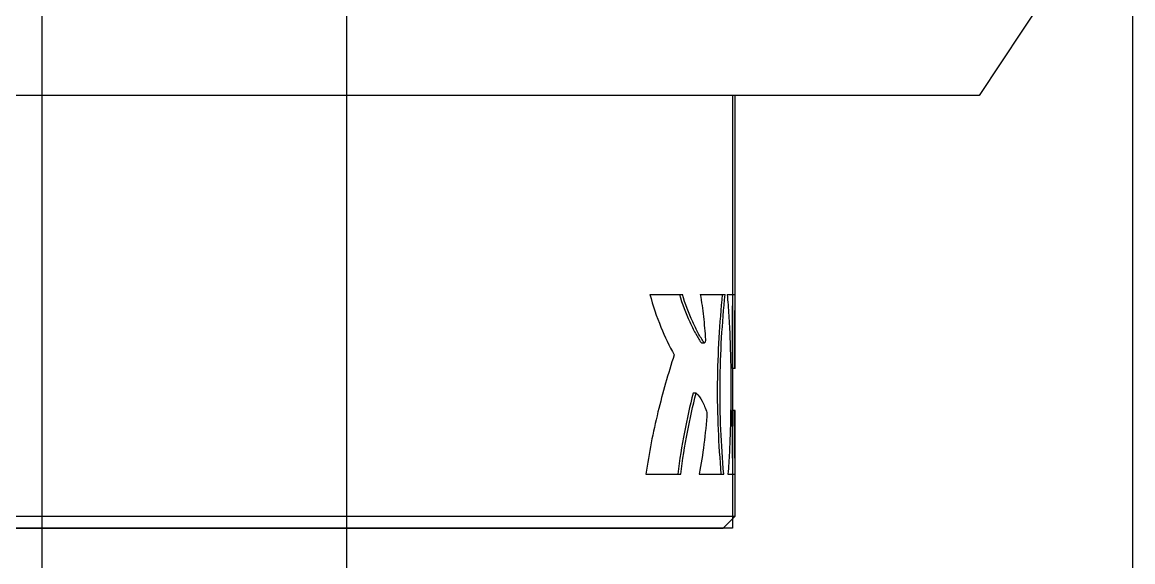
# Model space of a CAD drawing. Header units: inches. Extents: x -164 to 250, y -285 to 80.
# Drawn here: x -135.787 to -133.968, y -120.171 to -119.287 of the extents above; entities that cross this region are included whole.
import ezdxf

# ---------------------------------------------------------------- set-up
doc = ezdxf.new("R2010")
doc.units = ezdxf.units.IN
doc.header["$MEASUREMENT"] = 0
for name, color, linetype in [('LAY0001', 7, 'Continuous'), ('LAYER_FEATURE', 7, 'Continuous'), ('trajectories', 3, 'Continuous')]:
    doc.layers.add(name, color=color, linetype=linetype)

msp = doc.modelspace()

# ---------------------------------------------------------------- linework, layer by layer
msp.add_line((-133.96829, -123.47999), (-133.96829, -101.47999))
at = {"color": 7, "linetype": 'Continuous'}
for p, q in [((-133.99445, -119.06706), (-134.21972, -119.40683)), ((-134.21972, -119.40683), (-136.79086, -119.40683)), ((-134.61947, -119.85389), (-134.61947, -119.40683)), ((-134.75906, -119.73278), (-134.70598, -119.73278)), ((-134.67665, -119.73278), (-134.63604, -119.73278)), ((-134.6326, -119.73278), (-134.61955, -119.73278)), ((-134.67532, -119.8115), (-134.67456, -119.81203)), ((-134.67456, -119.81203), (-134.66987, -119.81203)), ((-134.66987, -119.81203), (-134.67062, -119.8115)), ((-134.61947, -119.85389), (-134.62463, -119.85389)), ((-134.6239, -119.85389), (-134.6239, -119.9231)), ((-134.6836, -119.89428), (-134.68838, -119.89428)), ((-134.61947, -119.9231), (-134.62494, -119.9231)), ((-134.62494, -119.9231), (-134.62408, -120.02691)), ((-134.61965, -120.02691), (-134.62051, -119.9231)), ((-134.61947, -120.0958), (-134.61947, -119.9231)), ((-134.76564, -120.02691), (-134.70853, -120.02691)), ((-134.67863, -120.02691), (-134.63821, -120.02691)), ((-134.63131, -120.02691), (-134.61965, -120.02691))]:
    msp.add_line(p, q, dxfattribs=at)
for points, knots in [([(-134.75906, -119.73278), (-134.75422, -119.751), (-134.74285, -119.78486), (-134.72753, -119.81711), (-134.7194, -119.83176)], [0, 0, 0, 0, 0.5294422, 1, 1, 1, 1]), ([(-134.71089, -119.73278), (-134.7062, -119.74813), (-134.69819, -119.76969), (-134.68527, -119.79554), (-134.67866, -119.80655), (-134.67532, -119.8115)], [0, 0, 0, 0, 0.5558388, 0.7932856, 1, 1, 1, 1]), ([(-134.67062, -119.8115), (-134.67394, -119.80655), (-134.68051, -119.79553), (-134.69335, -119.76969), (-134.70132, -119.74813), (-134.70598, -119.73278)], [0, 0, 0, 0, 0.2066121, 0.4440298, 1, 1, 1, 1]), ([(-134.67665, -119.73278), (-134.67452, -119.74474), (-134.67106, -119.76934), (-134.66902, -119.7941), (-134.6683, -119.80675)], [0, 0, 0, 0, 0.4894518, 1, 1, 1, 1]), ([(-134.64056, -119.73278), (-134.64288, -119.75636), (-134.64683, -119.80492), (-134.6494, -119.87883), (-134.64812, -119.95334), (-134.64483, -120.00273), (-134.64274, -120.02691)], [0, 0, 0, 0, 0.2412919, 0.4960723, 0.7528525, 1, 1, 1, 1]), ([(-134.63821, -120.02691), (-134.6403, -120.00273), (-134.64357, -119.95334), (-134.64484, -119.87883), (-134.64229, -119.80492), (-134.63836, -119.75636), (-134.63604, -119.73278)], [0, 0, 0, 0, 0.2471473, 0.503928, 0.7587088, 1, 1, 1, 1]), ([(-134.6326, -119.73278), (-134.6315, -119.74424), (-134.6297, -119.76776), (-134.62734, -119.81647), (-134.62625, -119.87905), (-134.62693, -119.94183), (-134.62885, -119.99117), (-134.63037, -120.01517), (-134.63131, -120.02691)], [0, 0, 0, 0, 0.1172746, 0.240339, 0.4968575, 0.7549814, 0.8800216, 1, 1, 1, 1]), ([(-134.62398, -119.73278), (-134.62412, -119.75233), (-134.62466, -119.7927), (-134.62473, -119.83307), (-134.62463, -119.85389)], [0, 0, 0, 0, 0.4841852, 1, 1, 1, 1]), ([(-134.6202, -119.85389), (-134.6203, -119.83307), (-134.62023, -119.7927), (-134.61969, -119.75233), (-134.61955, -119.73278)], [0, 0, 0, 0, 0.5158149, 1, 1, 1, 1]), ([(-134.6683, -119.80675), (-134.66826, -119.80741), (-134.66829, -119.80867), (-134.66853, -119.81015), (-134.66889, -119.81111), (-134.66921, -119.81169), (-134.66961, -119.81203), (-134.66987, -119.81203)], [0, 0, 0, 0, 0.3445979, 0.6488231, 0.7706108, 0.8683772, 1, 1, 1, 1]), ([(-134.7194, -119.83176), (-134.72931, -119.86262), (-134.74779, -119.92699), (-134.76076, -119.99276), (-134.76564, -120.02691)], [0, 0, 0, 0, 0.4843954, 1, 1, 1, 1]), ([(-134.68838, -119.89428), (-134.6937, -119.91543), (-134.70355, -119.95938), (-134.71063, -120.00387), (-134.71345, -120.02691)], [0, 0, 0, 0, 0.4845152, 1, 1, 1, 1]), ([(-134.70853, -120.02691), (-134.70572, -120.00388), (-134.69868, -119.95938), (-134.68889, -119.91543), (-134.6836, -119.89428)], [0, 0, 0, 0, 0.5154955, 1, 1, 1, 1]), ([(-134.6836, -119.89428), (-134.67961, -119.89804), (-134.67448, -119.90533), (-134.66918, -119.91646), (-134.66684, -119.9229), (-134.66574, -119.92633)], [0, 0, 0, 0, 0.4451739, 0.7083167, 1, 1, 1, 1]), ([(-134.66574, -119.92633), (-134.66684, -119.94365), (-134.66992, -119.97735), (-134.67527, -120.01079), (-134.67863, -120.02691)], [0, 0, 0, 0, 0.5132453, 1, 1, 1, 1])]:
    msp.add_open_spline(points, degree=3, knots=knots, dxfattribs=at)
at = {"layer": 'LAY0001', "color": 7, "linetype": 'Continuous'}
for p, q in [((-134.6239, -119.40683), (-136.38669, -119.40683)), ((-134.6239, -120.11549), (-136.38669, -120.11549))]:
    msp.add_line(p, q, dxfattribs=at)
at = {"layer": 'LAY0001', "color": 6, "linetype": 'Continuous'}
msp.add_line((-134.6239, -119.40683), (-134.6239, -120.11549), dxfattribs=at)
at = {"layer": 'LAYER_FEATURE', "color": 7, "linetype": 'Continuous'}
for p, q in [((-136.39112, -120.0958), (-134.61947, -120.0958)), ((-134.63915, -120.11549), (-134.61947, -120.0958)), ((-136.37144, -120.11549), (-134.63915, -120.11549))]:
    msp.add_line(p, q, dxfattribs=at)
at = {"layer": 'trajectories'}
msp.add_lwpolyline([(-135.75529, -123.47999), (-135.25529, -123.47999), (-135.25529, -119.22967), (-135.75529, -119.22967)], close=True, dxfattribs=at)

doc.saveas('drawing.dxf')
